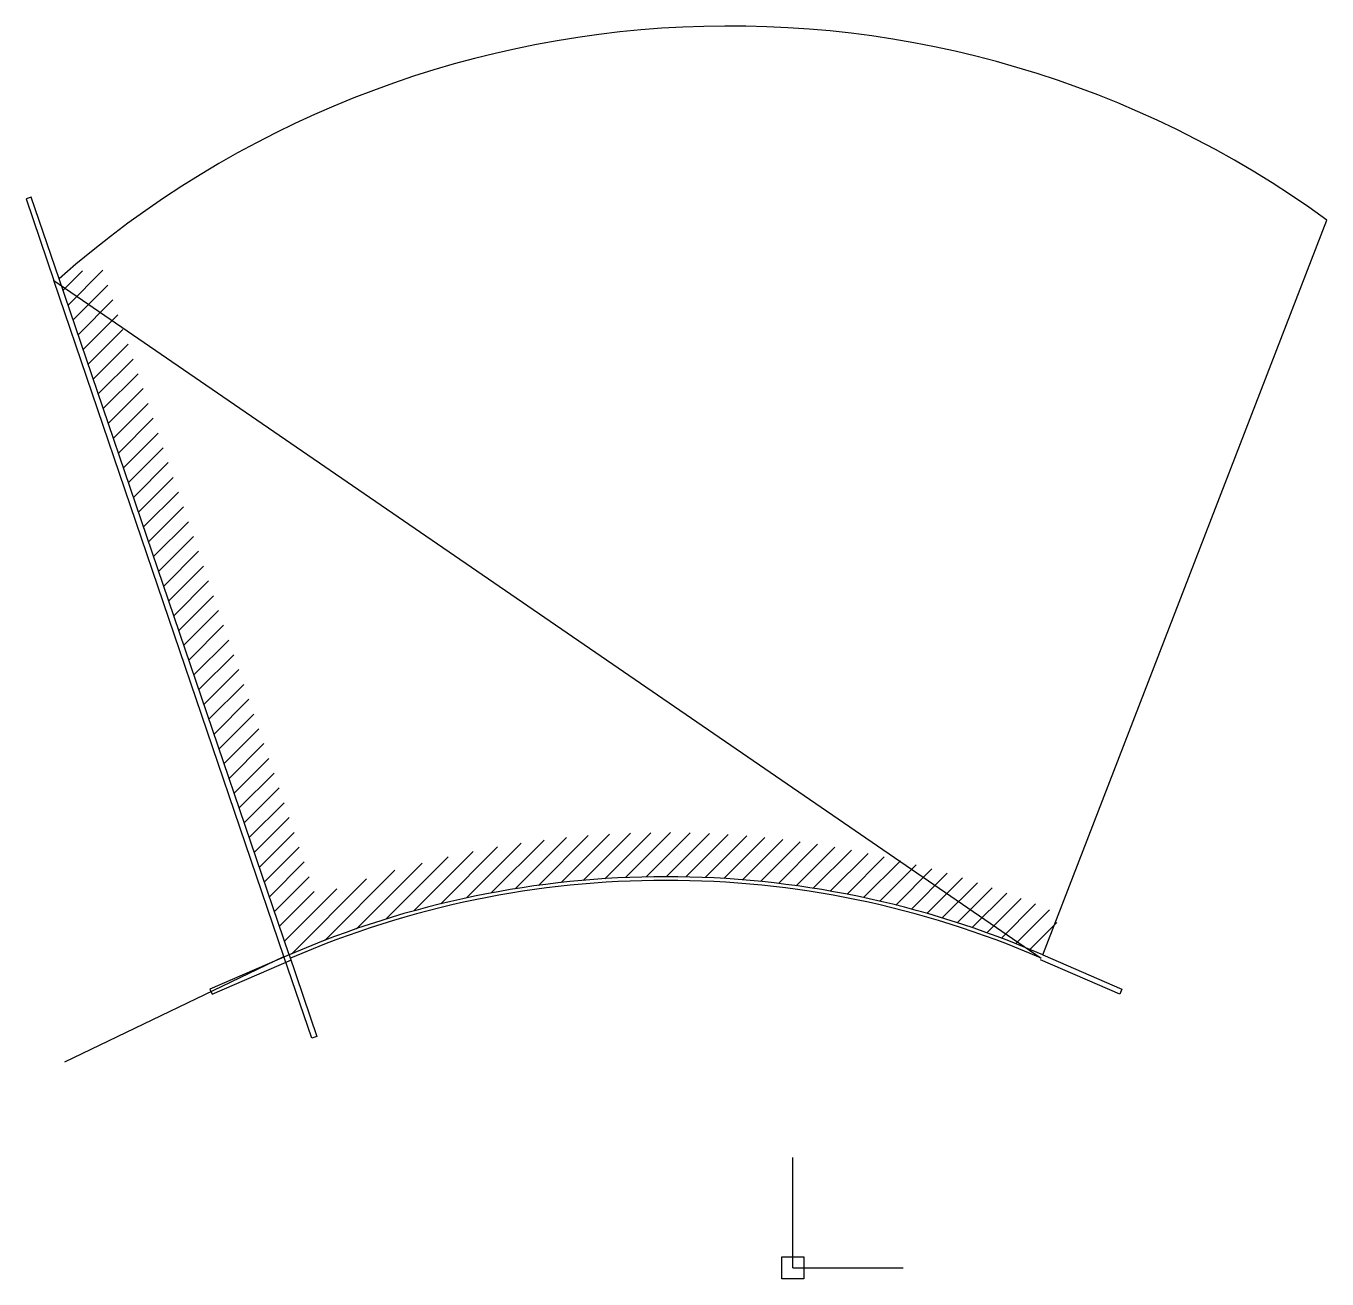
# Model space of a CAD drawing. Header units: millimetres. Extents: x -35 to 1143, y -197 to 938.
import ezdxf

# ---------------------------------------------------------------- set-up
doc = ezdxf.new("R2010")
doc.units = ezdxf.units.MM
doc.layers.add('Обработка', color=7, linetype='Continuous')

msp = doc.modelspace()

# ---------------------------------------------------------------- hatches: boundary and pattern name
at = {"layer": 'Обработка', "transparency": 33554508}
h = msp.add_hatch(dxfattribs=at)
h.set_pattern_fill('ANSI31', color=256, scale=4)
h.set_pattern_definition([(45, (0, 0), (-8.980256121069154, 8.980256121069154), [])])
edge = h.paths.add_edge_path()
edge.add_line((-5.115612275440299, 709.4300582879409), (203.3067939924985, 96.835436184429))
edge.add_arc((544.5473910195141, -690.9418063618544), 858.5092480184356, 66.57923984826522, 113.4207601517324, ccw=False)
edge.add_line((885.7879880465625, 96.83543618441468), (901.6872039403776, 133.5398628106659))
edge.add_arc((544.5473910195141, -690.9418063618539), 898.5092480184351, 66.57923984826517, 110.6594093117901)
edge.add_line((227.5425030049802, 149.7880966090983), (32.75265474751762, 722.3139378542035))
edge.add_line((32.75265474751764, 722.3139378542035), (-5.115612275440299, 709.4300582879409))

# ---------------------------------------------------------------- linework, layer by layer
for p, q in [((885.7879880465296, 96.835436184429), (1143.250968017699, 762.5215911411383)), ((203.3067939924985, 96.835436184429), (-5.115612275440299, 709.4300582879409)), ((659.4767896446164, -186.8761970953138), (659.4767896446164, -86.87619709531378)), ((659.4767896446164, -186.8761970953138), (759.4767896446164, -186.8761970953138))]:
    msp.add_line(p, q)
msp.add_lwpolyline([(649.4767896446164, -196.8761970953138), (649.4767896446164, -176.8761970953138), (669.4767896446164, -176.8761970953138), (669.4767896446164, -196.8761970953138)], close=True)
for centre, radius, start, end in [((602.244644779832, 18.36007723191352), 920.0348909508947, 53.98280280281428, 131.3112492924967), ((544.5473910195142, -690.9418063618991), 858.5092480184766, 66.5792398482664, 113.4207601517336)]:
    msp.add_arc(centre, radius, start, end)
at = {"layer": 'Обработка', "color": 96, "true_color": 0x008000}
for p, q in [((198.5732606146287, 95.22495123864618, -5), (-9.84914565331004, 707.8195733421582, -5)), ((-9.84914565331004, 707.8195733421582, -5), (-9.84914565331004, 707.8195733421582, -10)), ((198.5732606146287, 95.22495123864618, -10), (-9.84914565331004, 707.8195733421582, -10)), ((198.5732606146287, 95.22495123864618, -15), (-9.84914565331004, 707.8195733421582, -15)), ((-9.84914565331004, 707.8195733421582, -15), (-9.84914565331004, 707.8195733421582, -20)), ((198.5732606146287, 95.22495123864618, -20), (-9.84914565331004, 707.8195733421582, -20)), ((198.5732606146287, 95.22495123864618, -22), (-9.84914565331004, 707.8195733421582, -22)), ((198.5732606146287, 95.22495123864618, 20), (198.5732606146287, 95.22495123864618, -5)), ((198.5732606146287, 95.22495123864618, -10), (198.5732606146287, 95.22495123864618, -15)), ((198.5732606146287, 95.22495123864618, -20), (198.5732606146287, 95.22495123864618, -22)), ((204.6056352314926, 93.83697240636445), (204.6056352314926, 93.83697240636445, -5)), ((204.6056352314926, 93.83697240636445, -10), (204.6056352314926, 93.83697240636445, -15)), ((204.6056352314926, 93.83697240636445, -20), (204.6056352314926, 93.83697240636445, -22)), ((884.4891468075359, 93.83697240636445, 20), (884.4891468075359, 93.83697240636445)), ((884.4891468075359, 93.83697240636445, -5), (884.4891468075359, 93.83697240636445, -10)), ((884.4891468075359, 93.83697240636445, -15), (884.4891468075359, 93.83697240636445, -20))]:
    msp.add_line(p, q, dxfattribs=at)
at = {"layer": 'Обработка', "color": 242, "true_color": 0xdc143c}
for p, q in [((-9.84914565331004, 707.8195733421582, -22), (-9.84914565331004, 707.8195733421582, 20)), ((-9.84914565331004, 707.8195733421582, 20), (884.4891468075359, 93.83697240636445, 20)), ((0, 0, 120), (198.5732606146287, 95.22495123864618, 120)), ((198.5732606146287, 95.22495123864618, 120), (198.5732606146287, 95.22495123864618, 20)), ((884.4891468075359, 93.83697240636445, -22), (884.4891468075359, 93.83697240636445, 20))]:
    msp.add_line(p, q, dxfattribs=at)
at = {"layer": 'Обработка', "color": 210}
for points in [[(-5.115612275440299, 709.4300582879409), (-30.30516195604172, 783.4671205398193), (-35.03869533391146, 781.8566355940366), (-9.849145653310043, 707.8195733421582)], [(203.3067939924659, 96.83543618441468), (131.5451810990165, 65.75053768159334), (133.5325830857433, 61.1624843533119), (205.2941959791927, 92.24738285613323)], [(203.3067939924985, 96.835436184429), (228.4963436730999, 22.79837393255063), (223.7628102952301, 21.18788898676782), (198.5732606146287, 95.22495123864618)], [(885.7879880465625, 96.83543618441468), (957.549600940012, 65.75053768159333), (955.5621989532852, 61.16248435331189), (883.8005860598357, 92.24738285613323)]]:
    msp.add_lwpolyline(points, dxfattribs=at)
at = {"layer": 'Обработка', "color": 96, "true_color": 0x008000}
for centre in [(544.5473910195142, -690.9418063618991), (544.5473910195142, -690.9418063618991, -5), (544.5473910195142, -690.9418063618991, -10), (544.5473910195142, -690.9418063618991, -15), (544.5473910195142, -690.9418063618991, -20), (544.5473910195142, -690.9418063618991, -22)]:
    msp.add_arc(centre, 855.2415617433768, 66.5792398482664, 113.4207601517336, dxfattribs=at)

doc.saveas('drawing.dxf')
